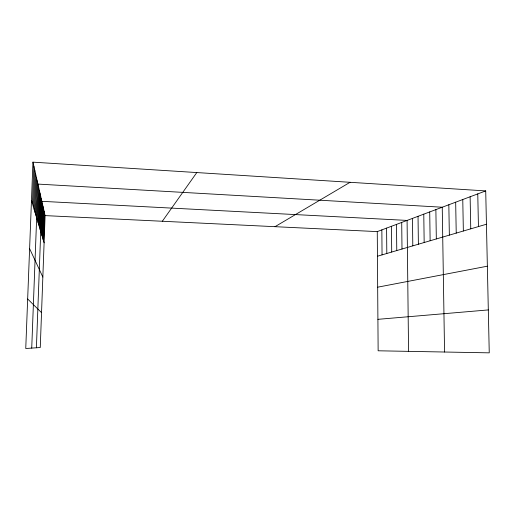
<?xml version="1.0" encoding="UTF-8"?>
<svg xmlns="http://www.w3.org/2000/svg" width="515" height="515" viewBox="0 0 515 515"><rect width="100%" height="100%" fill="white"/><g stroke="black" fill="none" stroke-linecap="round" stroke-linejoin="round"><path stroke-width="0.77" d="M35.072 212.502L36.411 177.385M35.883 215.219L37.189 180.804M31.73 348.101L37.936 184.087L442.243 207.223L444.561 352.022M37.402 220.33L38.651 187.241M38.123 222.738L39.34 190.273M38.812 225.055L40.003 193.196M39.475 227.282L40.646 196.003M40.112 229.433L41.258 198.713M36.404 347.78L41.857 201.326L407.082 220.42L408.562 351.352M41.342 233.565L42.442 203.921M41.934 235.548L43.015 206.425M42.507 237.467L43.563 208.839M43.054 239.321L44.097 211.176M43.588 241.104L44.605 213.429M32.947 162.154L45.101 215.611L40.26 347.522L25.75 348.507L32.947 162.154L485.716 190.917L489.25 352.846L378.139 350.792L377.263 231.608L485.716 190.917M32.432 203.625L33.868 166.216M33.346 206.708L34.75 170.098M34.228 209.669L35.599 173.819M162.322 221.257L196.801 172.564M274.997 226.684L350.065 182.297M377.444 256.238L486.443 224.231M377.669 287.183L487.357 266.191M377.907 319.332L488.31 309.921M45.101 215.611L377.263 231.608M27.662 298.99L41.541 312.657M29.606 248.636L42.848 277.064M31.467 200.393L44.103 242.835M477.766 193.898L478.448 226.574M470.124 196.762L470.755 228.834M462.766 199.524L463.352 231.01M455.672 202.183L456.226 233.102M448.835 204.751L449.35 235.123M435.877 209.618L436.321 238.947M429.722 211.923L430.134 240.763M423.781 214.15L424.167 242.52M418.032 216.313L418.386 244.213M412.47 218.399L412.798 245.855M401.713 222.435L401.996 249.028M396.511 224.386L396.769 250.56M391.471 226.278L391.709 252.047M386.591 228.106L386.81 253.489M381.853 229.883L382.053 254.886"/></g></svg>
